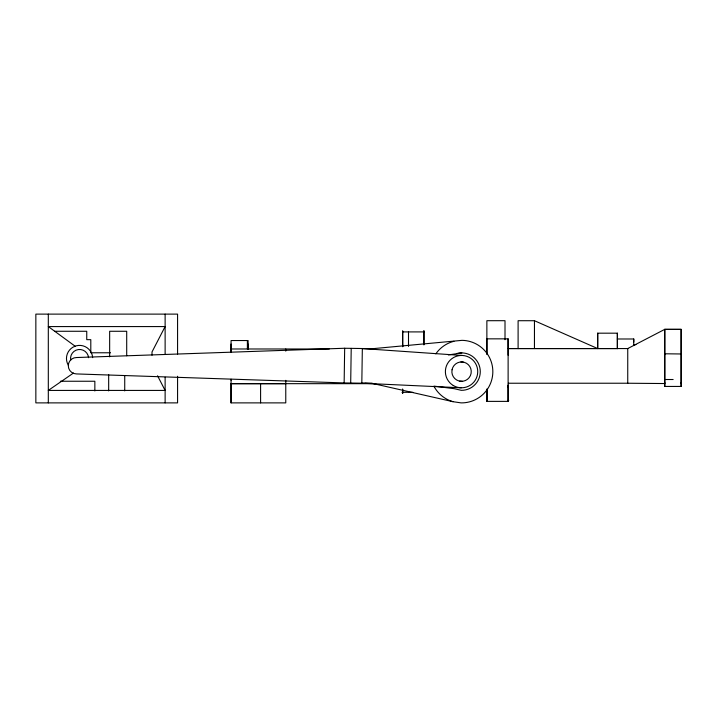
<?xml version="1.0" encoding="UTF-8"?>
<svg xmlns="http://www.w3.org/2000/svg" width="717" height="717" viewBox="0 0 717 717"><rect width="100%" height="100%" fill="white"/><g stroke="black" fill="none" stroke-linecap="round" stroke-linejoin="round"><path stroke-width="1.08" d="M231.062 402.882L231.062 383.667L285.769 383.667L285.769 402.882L231.062 402.882L231.062 379.185M231.053 380.171L231.053 379.562M231.053 352.137L231.062 340.539L248.1 340.539L248.1 349.331L248.091 344.043L248.1 344.662M247.383 348.982L247.392 340.539M285.769 383.676L285.769 380.342M402.667 346.472L402.667 330.842L402.676 346.732M423.908 344.312L423.908 330.842L423.908 344.922M486.879 353.795L486.879 338.845L508.12 338.845L508.12 401.377L486.879 401.377L486.879 388.981M508.111 355.193L508.12 338.845M518.104 348.632L518.104 320.714L534.461 320.723L597.691 348.57L597.7 333.181L617.364 333.181L617.364 348.561L508.353 348.561L627.751 348.561L664.758 329.354L681.15 329.354L681.15 386.436L664.758 386.436L664.758 329.354L681.15 329.363L681.15 386.436M534.452 348.561L534.461 320.723M597.691 348.57L597.7 333.181M617.364 348.677L617.364 339.724M617.364 339.482L617.364 333.19M508.353 383.237L627.742 383.228L627.751 348.552M633.747 342L633.747 338.989L617.364 338.989M664.758 354.709L664.758 353.786L681.15 353.974M372.213 383.362L344.142 382.932L344.671 348.256L372.741 348.686L462.044 340.351A31.27 31.27 0 0 1 492.83 372.096A31.27 31.27 0 0 1 461.085 402.882L453.01 401.69L372.213 383.362L364.944 383.237M350.694 383.03L351.213 348.39M461.309 387.789L361.816 383.219L362.336 348.552L372.741 348.686M73.484 373.037L48.308 390.424L165.125 390.424L157.561 375.789M461.847 352.898L448.322 354.942M344.671 348.256L76.611 357.532A8.192 8.192 0 0 0 68.294 365.607A8.192 8.192 0 0 0 76.361 373.924L344.142 382.932M54.662 331.272L86.748 331.272L86.748 339.661L90.799 339.661L90.799 352.773L110.526 352.773M402.667 331.908L423.908 331.908M633.747 344.644L635.934 344.644M231.053 348.982L329.291 349M664.758 379.508L673.138 379.508M60.336 381.247L94.85 381.247L94.85 390.98M627.751 383.237L664.758 383.541M231.062 383.667L375.027 383.676M402.013 392.316L412.902 392.316M508.12 400.31L508.774 400.31M460.861 361.942L463.388 362.094M459.731 381.13L462.259 381.283M362.336 348.552L461.811 355.444M75.177 346.248L48.308 326.576L165.125 326.576L152.013 351.948L152.013 355.22M664.758 382.564L664.758 383.237M681.15 382.573L681.15 383.541M508.12 387.288L508.111 385.029L508.12 401.377M486.879 391.679L486.879 400.31M402.667 344.922L402.667 346.436M260.594 383.631L260.594 402.873M664.758 329.354L664.758 386.436M633.747 338.989L633.747 345.54M505.01 339.688L505.01 320.696L486.87 320.705L486.879 354.476M486.879 389.564L486.879 401.377M408.502 331.908L408.502 346.472M285.769 348.991L285.769 351.124M231.053 344.043L231.053 352.343M177.574 354.064L177.574 314.118L35.85 314.118L35.85 402.882L177.574 402.882L177.574 376.255M165.125 314.118L165.125 354.099M165.125 377.214L165.125 402.882M126.703 355.749L126.703 331.272L109.656 331.272L109.656 356.86M124.731 375.699L124.731 390.917M108.67 374.615L108.67 390.917M48.308 314.118L48.308 402.882M453.01 401.69A31.27 31.27 0 0 1 434.251 386.83L433.964 386.113L454.309 388.695L461.273 390.326A18.714 18.714 0 0 0 480.157 369.452A18.714 18.714 0 0 0 456.998 353.463M435.828 353.857A31.27 31.27 0 0 1 453.933 341.292M68.223 365.052A13.112 13.112 0 0 1 73.017 347.145L76.181 345.836A13.112 13.112 0 0 1 92.654 357.649M70.678 360.068A9.034 9.034 0 0 1 78.395 349.546A9.034 9.034 0 0 1 88.576 357.711M402.667 389.188L402.667 393.373L402.667 389.188M452.042 369.784L451.889 372.311A9.697 9.697 0 0 0 471.087 373.44L471.23 370.913A9.697 9.697 0 0 0 452.042 369.784M453.261 385.495A16.177 16.177 0 0 0 477.737 371.863A16.177 16.177 0 0 0 453.691 357.478A16.177 16.177 0 0 0 453.261 385.495"/></g></svg>
